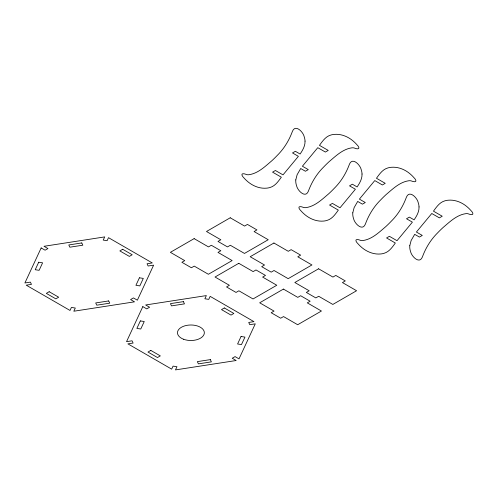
<?xml version="1.0" encoding="UTF-8"?>
<svg xmlns="http://www.w3.org/2000/svg" width="498" height="498" viewBox="0 0 498 498"><rect width="100%" height="100%" fill="white"/><g stroke="black" fill="none" stroke-linecap="round" stroke-linejoin="round"><path stroke-width="0.75" d="M295.781 179.909L295.756 181.446A43.326 25.012 0 0 0 296.578 185.76C297.48 190.454 305.417 198.758 308.374 191.201C311.686 182.15 316.759 173.814 323.65 167.023A189.14 109.199 0 0 1 329.078 161.694C335.826 155.992 342.879 149.008 352.03 147.813A6.524 3.766 0 0 1 353.866 147.881C359.214 150.128 360.807 148.336 356.238 143.978A54.923 31.71 0 0 0 354.377 142.111C348.998 137 341.597 133.669 334.083 134.404A11.155 6.443 0 0 0 330.828 135.039C325.605 136.489 322.474 141.227 319.461 145.354L328.232 150.415L325.381 152.058L317.78 147.676L302.404 166.22L308.281 169.613L305.43 171.256L300.699 168.523L297.125 174.717L295.781 179.909M305.037 141.108C305.224 145.902 302.734 150.228 300.095 154.031L295.364 151.299L292.513 152.942L298.389 156.335L283.013 174.879L275.413 170.497L272.562 172.14L281.333 177.201C278.32 181.328 275.189 186.065 269.966 187.516A11.155 6.443 0 0 1 266.71 188.151C259.197 188.885 251.795 185.555 246.417 180.444A54.923 31.71 0 0 1 244.562 178.577C239.986 174.219 241.58 172.426 246.927 174.674A6.524 3.766 0 0 0 248.763 174.742C257.92 173.547 264.967 166.562 271.715 160.866A189.14 109.199 0 0 0 277.143 155.532C284.034 148.74 289.114 140.405 292.419 131.354C295.376 123.797 303.313 132.101 304.216 136.794A43.326 25.012 0 0 1 305.037 141.108M352.783 212.82L352.758 214.352A43.326 25.012 0 0 0 353.58 218.672C354.476 223.359 362.42 231.663 365.37 224.112C368.682 215.061 373.755 206.72 380.646 199.935A189.14 109.199 0 0 1 386.075 194.6C392.829 188.898 399.875 181.913 409.032 180.718A6.524 3.766 0 0 1 410.869 180.793C416.216 183.034 417.81 181.247 413.234 176.89A54.923 31.71 0 0 0 411.379 175.022C406.001 169.911 398.599 166.575 391.086 167.309A11.155 6.443 0 0 0 387.824 167.951C382.607 169.395 379.47 174.132 376.463 178.259L385.228 183.326L382.377 184.97L374.782 180.581L359.4 199.125L365.277 202.518L362.432 204.168L357.701 201.435L354.128 207.622L352.783 212.82M362.034 174.02C362.227 178.813 359.737 183.133 357.097 186.937L352.366 184.204L349.515 185.854L355.391 189.246L340.016 207.791L332.415 203.402L329.564 205.045L338.329 210.112C335.322 214.24 332.185 218.977 326.968 220.421A11.155 6.443 0 0 1 323.706 221.062C316.199 221.797 308.791 218.46 303.419 213.349A54.923 31.71 0 0 1 301.558 211.482C296.989 207.124 298.576 205.338 303.929 207.579A6.524 3.766 0 0 0 305.766 207.654C314.917 206.458 321.963 199.474 328.717 193.772A189.14 109.199 0 0 0 334.146 188.437C341.037 181.652 346.11 173.31 349.422 164.259C352.372 156.708 360.315 165.012 361.218 169.7A43.326 25.012 0 0 1 362.034 174.02M409.779 245.726L409.754 247.263A43.326 25.012 0 0 0 410.576 251.577C411.479 256.271 419.422 264.575 422.372 257.018C425.684 247.967 430.758 239.631 437.649 232.84A189.14 109.199 0 0 1 443.077 227.505C449.825 221.809 456.878 214.825 466.028 213.63A6.524 3.766 0 0 1 467.865 213.698C473.218 215.945 474.806 214.152 470.237 209.795A54.923 31.71 0 0 0 468.375 207.927C463.003 202.817 455.595 199.486 448.082 200.221A11.155 6.443 0 0 0 444.826 200.856C439.603 202.306 436.472 207.044 433.459 211.171L442.23 216.232L439.379 217.875L431.778 213.493L416.403 232.037L422.279 235.43L419.428 237.073L414.697 234.34L411.124 240.534L409.779 245.726M419.036 206.925C419.223 211.718 416.733 216.045 414.093 219.848L409.362 217.116L406.511 218.759L412.388 222.152L397.012 240.696L389.411 236.313L386.566 237.957L395.331 243.018C392.324 247.145 389.187 251.882 383.964 253.333A11.155 6.443 0 0 1 380.709 253.968C373.195 254.702 365.793 251.372 360.415 246.261A54.923 31.71 0 0 1 358.56 244.394C353.985 240.036 355.578 238.243 360.925 240.49A6.524 3.766 0 0 0 362.762 240.559C371.919 239.364 378.966 232.379 385.72 226.677A189.14 109.199 0 0 0 391.148 221.349C398.039 214.557 403.112 206.222 406.418 197.171C409.375 189.614 417.318 197.918 418.214 202.611A43.326 25.012 0 0 1 419.036 206.925M41.16 247.936L24.9 282.976L30.415 282.123L31.455 284.37L26.238 285.173L70.013 310.447L71.413 307.434L75.304 308.038L73.829 311.225L134.516 301.832L130.588 299.566L133.439 297.922L137.367 300.188L153.627 265.154L148.111 266.007L147.072 263.753L152.288 262.95L108.514 237.677L107.114 240.69L103.223 240.086L104.698 236.905L44.011 246.292L47.939 248.558L45.088 250.201L41.16 247.936M38.701 262.228L35.227 269.717L39.118 270.321L42.598 262.826L38.701 262.228M139.409 277.803L135.929 285.298L139.826 285.902L143.299 278.407L139.409 277.803M142.808 306.625L126.548 341.659L132.063 340.806L133.103 343.054L127.893 343.863L171.661 369.136L173.061 366.123L176.952 366.727L175.477 369.908L236.164 360.521L232.236 358.255L235.087 356.605L239.015 358.877L255.275 323.837L249.759 324.69L248.72 322.443L253.936 321.633L210.162 296.366L208.762 299.373L204.871 298.775L206.346 295.588L145.659 304.975L149.587 307.247L146.736 308.891L142.808 306.625M140.349 320.911L136.875 328.406L140.766 329.01L144.246 321.515L140.349 320.911M241.057 336.492L237.583 343.981L241.474 344.585L244.954 337.096L241.057 336.492M49.171 291.722L46.326 293.372L55.826 298.856L58.671 297.206L49.171 291.722M122.701 249.274L119.85 250.917L129.356 256.402L132.2 254.758L122.701 249.274M194.133 238.623L170.384 252.337L184.739 260.628L181.888 262.272L191.388 267.756L194.239 266.113L208.382 274.274L232.13 260.566L217.987 252.399L220.838 250.755L211.339 245.265L208.488 246.915L194.133 238.623M230.232 217.782L206.483 231.495L220.838 239.781L217.987 241.43L227.486 246.915L230.337 245.265L244.481 253.432L268.229 239.725L254.086 231.558L256.937 229.908L247.438 224.424L244.586 226.073L230.232 217.782M238.779 263.305L215.03 277.019L229.385 285.304L226.54 286.954L236.04 292.438L238.884 290.788L253.034 298.956L276.782 285.248L262.639 277.081L265.49 275.431L255.984 269.947L253.14 271.597L238.779 263.305M273.931 243.012L250.183 256.725L264.538 265.011L261.687 266.66L271.186 272.145L274.037 270.495L288.18 278.662L311.929 264.955L297.785 256.787L300.636 255.138L291.137 249.654L288.286 251.303L273.931 243.012M150.826 350.411L147.974 352.055L157.474 357.539L160.325 355.896L150.826 350.411M224.355 307.957L221.504 309.607L231.004 315.091L233.855 313.441L224.355 307.957M283.43 289.083L259.682 302.796L274.037 311.082L271.186 312.732L280.685 318.216L283.536 316.572L297.68 324.733L321.428 311.026L307.285 302.859L310.136 301.215L300.636 295.725L297.785 297.374L283.43 289.083M318.583 268.789L294.828 282.503L309.19 290.788L306.338 292.438L315.838 297.922L318.689 296.279L332.832 304.44L356.58 290.732L342.437 282.565L345.288 280.922L335.789 275.431L332.938 277.081L318.583 268.789M81.772 242.943L68.799 244.948L69.838 247.195L82.817 245.19L81.772 242.943M108.689 300.929L95.709 302.94L96.755 305.187L109.728 303.176L108.689 300.929M183.42 301.626L170.447 303.637L171.486 305.884L184.465 303.873L183.42 301.626M210.337 359.618L197.357 361.623L198.403 363.87L211.382 361.865L210.337 359.618M183.65 339.275A13.434 7.756 0 0 0 204.329 333.118A13.434 7.756 0 0 0 184.758 325.854A13.434 7.756 0 0 0 183.65 339.275"/></g></svg>
